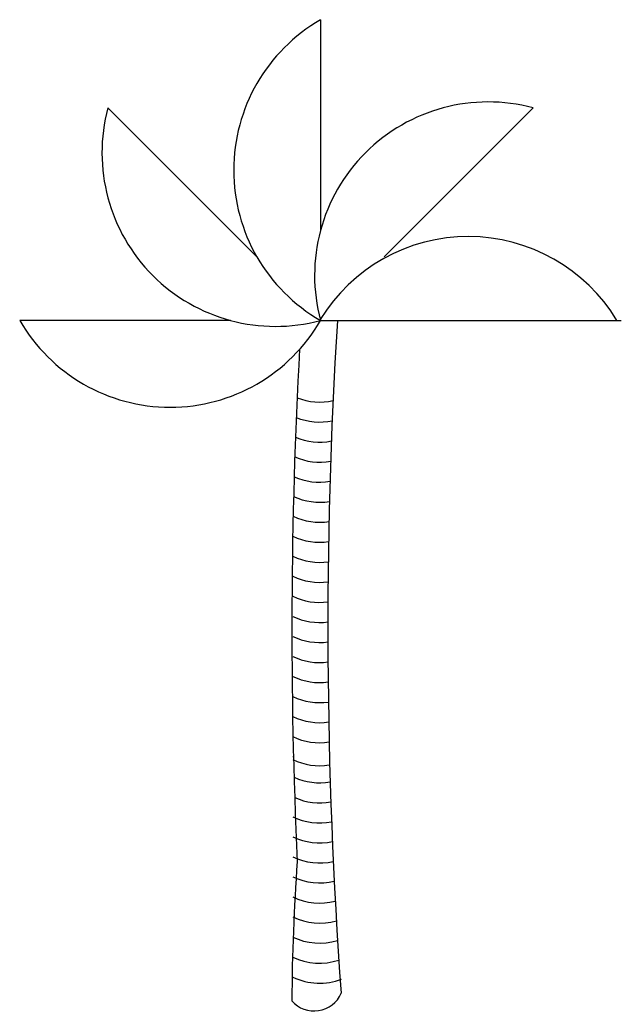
# Model space of a CAD drawing. Extents: x 124.44 to 127.44, y 176.21 to 181.16.
import ezdxf

# ---------------------------------------------------------------- set-up
doc = ezdxf.new("R2010")
doc.units = 0
doc.layers.get('0').update_dxf_attribs({"linetype": 'CONTINUOUS'})

# ---------------------------------------------------------------- blocks, each defined once
blk = doc.blocks.new('A$C2FD2474D')
for p, q in [((1.5, 4.9432), (1.5, 3.8918)), ((0.4393, 4.5038), (1.1828, 3.7604)), ((1.8172, 3.7604), (2.5607, 4.5038)), ((1.0514, 3.4432), (0, 3.4432)), ((1.5, 3.4432), (3, 3.4432))]:
    blk.add_line(p, q)
for centre, radius, start, end in [((1.9328, 4.1932), 0.8659, 119.9869, 240.0131), ((2.3364, 3.6675), 0.8659, 74.9869, 195.0131), ((1.2757, 4.2795), 0.8659, 164.9869, 285.0131), ((2.2374, 2.9958), 0.8659, 31.103, 148.5386), ((0.75, 3.8759), 0.8659, 209.9869, 330.0131), ((26.5379, 1.9042), 25.0011, 176.47523, 184.17079), ((26.3582, 1.9042), 25.0011, 176.80071, 182.65995), ((1.4956, 3.3429), 0.3068, 248.6241, 282.6607), ((1.4956, 3.2429), 0.3068, 247.7506, 281.8197), ((1.4956, 3.1429), 0.3068, 246.9496, 281.0601), ((1.4956, 3.0429), 0.3068, 246.2221, 280.3806), ((1.4956, 2.9429), 0.3068, 245.5695, 279.7802), ((1.4956, 2.8429), 0.3068, 244.993, 279.258), ((1.4956, 2.7429), 0.3068, 244.4938, 278.8132), ((1.4956, 2.6429), 0.3068, 244.2263, 278.4454), ((1.4956, 2.5429), 0.3068, 244.2263, 278.154), ((1.4956, 2.4429), 0.3068, 244.2263, 277.9387), ((1.4956, 2.3429), 0.3068, 244.2263, 277.7992), ((1.4956, 2.2429), 0.3068, 244.2263, 277.7353), ((1.4956, 2.1429), 0.3068, 244.2263, 277.7469), ((1.4956, 2.0429), 0.3068, 244.2263, 277.8337), ((1.4956, 1.9429), 0.3068, 244.2263, 277.9958), ((1.4956, 1.8429), 0.3068, 244.2263, 278.2331), ((1.4956, 1.7429), 0.3068, 244.2263, 278.5456), ((1.4956, 1.6429), 0.3068, 244.2263, 278.9333), ((1.4956, 1.5429), 0.3068, 244.2263, 244.8774), ((1.4956, 1.5283), 0.3068, 244.2263, 278.9333), ((1.4956, 1.4429), 0.3068, 245.4526, 279.9347), ((1.4956, 1.3429), 0.3068, 246.1102, 280.5486), ((1.4956, 1.2429), 0.3068, 244.2263, 281.2384), ((1.4956, 1.1429), 0.3068, 244.2263, 282.0042), ((11.4284, 0.0067), 10.0713, 175.80217, 179.76474), ((1.4956, 1.0429), 0.3068, 244.2263, 282.8465), ((1.4956, 0.9429), 0.3068, 244.2263, 283.7657), ((1.4956, 0.8429), 0.3068, 244.2263, 284.7624), ((1.4956, 0.7429), 0.3068, 244.2263, 285.8372), ((1.4956, 0.6429), 0.3068, 244.2263, 286.9912), ((1.4956, 0.5429), 0.3068, 244.2263, 288.2254), ((1.4956, 0.4429), 0.3068, 244.2263, 291.005), ((1.4682, 0.1447), 0.1472, 221.0465, 336.4342)]:
    blk.add_arc(centre, radius, start, end)

msp = doc.modelspace()

# ---------------------------------------------------------------- block references
msp.add_blockref('A$C2FD2474D', (124.4363, 176.2158))

doc.saveas('drawing.dxf')
